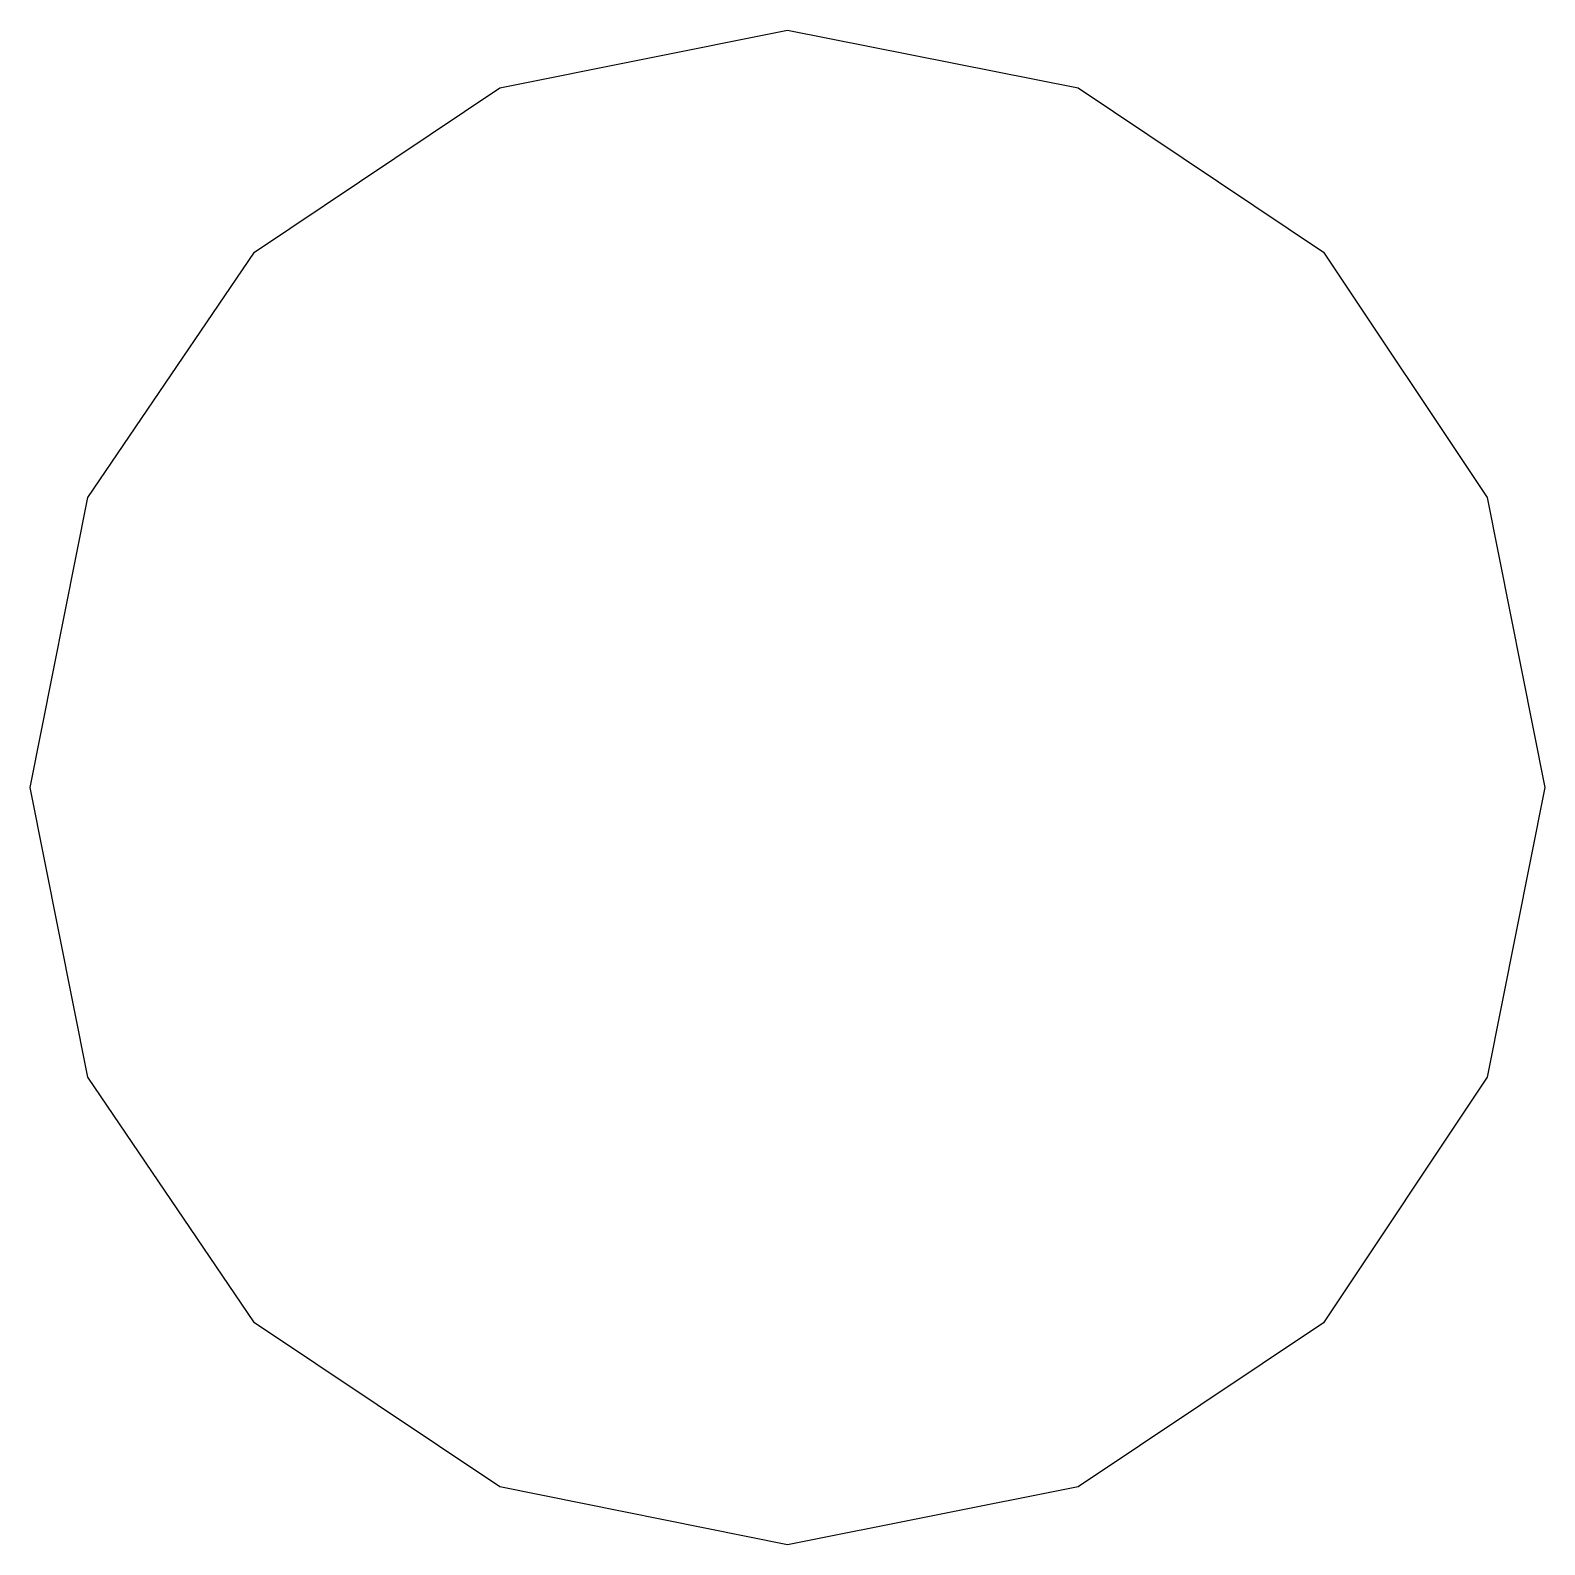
# Model space of a CAD drawing. Extents: x 83.3 to 116.7, y -116.8 to -83.3.
# Drawn here: x 103.568 to 104.068, y -99.967 to -99.467 of the extents above; entities that cross this region are included whole.
import ezdxf

# ---------------------------------------------------------------- set-up
doc = ezdxf.new("R2010")
doc.units = 0
doc.layers.add('BLACK', color=7, linetype='CONTINUOUS')

msp = doc.modelspace()

# ---------------------------------------------------------------- linework, layer by layer
at = {"layer": 'BLACK', "linetype": 'CONTINUOUS'}
for p, q in [((103.723, -99.4862), (103.818, -99.4672)), ((103.818, -99.4672), (103.914, -99.4862)), ((103.642, -99.5404), (103.723, -99.4862)), ((103.914, -99.4862), (103.995, -99.5404)), ((103.587, -99.6215), (103.642, -99.5404)), ((103.995, -99.5404), (104.049, -99.6215)), ((103.568, -99.7172), (103.587, -99.6215)), ((104.049, -99.6215), (104.068, -99.7172)), ((103.587, -99.8128), (103.568, -99.7172)), ((104.068, -99.7172), (104.049, -99.8128)), ((103.642, -99.8939), (103.587, -99.8128)), ((104.049, -99.8128), (103.995, -99.8939)), ((103.723, -99.9481), (103.642, -99.8939)), ((103.995, -99.8939), (103.914, -99.9481)), ((103.818, -99.9672), (103.723, -99.9481)), ((103.914, -99.9481), (103.818, -99.9672))]:
    msp.add_line(p, q, dxfattribs=at)

doc.saveas('drawing.dxf')
